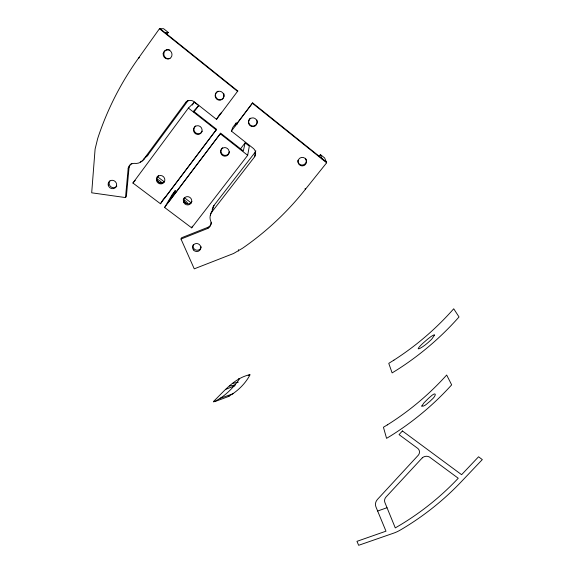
<?xml version="1.0" encoding="UTF-8"?>
<svg xmlns="http://www.w3.org/2000/svg" width="574" height="574" viewBox="0 0 574 574"><rect width="100%" height="100%" fill="white"/><g stroke="black" fill="none" stroke-linecap="round" stroke-linejoin="round"><path stroke-width="0.86" d="M166.725 34.562L168.254 32.431L163.597 28.7L159.45 28.736L138.657 57.938A295.359 283.491 -30.5 0 0 97.695 138.513L95.097 149.089L91.689 192.807L125.498 197.578L128.196 168.196L129.071 167.335A6.522 6.206 44 0 1 131.826 163.396M129.071 167.335L126.373 196.552L125.498 197.578M318.749 156.652L320.407 154.564L324.654 157.979L326.649 162.794L305.325 189.413A349.989 316.181 63.6 0 1 242.537 248.233L233.568 253.507L194.256 268.84L181.004 239.042L207.853 228.395A6.307 6.113 26.2 0 0 210.787 221.291A9.715 9.464 24.6 0 1 211.942 211.871L254.677 156.731L255.251 152.117A6.257 6.178 65 0 0 255.846 150.847M238.375 251.003L238.562 249.676M176.562 191.773L175.163 190.712L172.085 194.78L164.595 207.472L191.666 227.842L247.674 155.31L249.324 146.155L245.127 142.847L240.226 149.226M245.127 142.847L243.319 150.998L220.674 133.197L168.519 202.055L175.163 190.712M254.677 156.731A6.479 6.4 61.8 0 0 253.658 148.659L231.401 131.102L252.625 102.875L326.305 161.961M207.853 228.395L208.233 227.189A6.271 6.084 26.4 0 0 211.411 222.188M211.942 211.871L214.009 205.399L255.251 152.117M237.586 124.049L236.187 122.944L235.118 125.9L252.625 102.875M231.401 131.102L232.822 127.371L236.187 122.944M191.666 227.842L192.319 226.192M181.004 239.042L181.535 237.779L208.233 227.189M164.595 207.472L220.674 133.197M160.16 28.729L237.801 90.993L237.593 91.395L159.45 28.736M216.211 129.932L216.549 129.301L193.538 111.213L198.704 105.623L194.385 102.215L188.387 108.07L132.91 183.013L160.469 203.756L216.211 129.932L188.387 108.07M220.337 114.204L221.478 112.246M128.196 168.196A6.565 6.242 43.8 0 1 134.402 163.36A10.188 9.693 47.1 0 0 143.407 159.687L185.66 102.43A6.73 6.479 62.2 0 1 193.804 101.44L216.534 119.378L218.106 116.723M165.341 196.86L164.415 198.346L216.549 129.301M160.469 203.756L163.683 198.626M143.407 159.687L147.956 154.966L188.229 100.421M192.254 105.085L194.385 102.215M193.897 112.095L198.704 105.623M218.5 116.056L220.416 113.501M216.534 119.378L237.801 90.993M132.91 183.013L135.22 180.408M238.454 378.912L239.143 378.79L239.121 379.4C232.642 388.62 223.917 397.194 213.621 401.929L213.672 401.291C224.305 391.023 234.343 378.237 249.489 374.765L250.099 374.671C245.485 383.611 237.198 391.791 228.23 396.462M185.66 102.43L187.519 100.794M248.233 375.568L249.489 374.765M226.063 389.186L234.816 385.8M214.92 401.578L229.227 396.239M220.179 398.32L233.051 393.75M377.642 511.025L387.019 507.717M138.657 57.938L139.496 57.752M232.556 383.418L238.318 382.198M229.557 386.029L235.433 384.903M164.286 32.618L168.254 32.431M157.161 176.455L164.25 181.843M184.247 197.614L191.242 202.923M220.359 133.857L247.674 155.31M252.51 103.349L326.649 162.794M320.407 154.564L322.244 159.263M305.11 188.437L305.325 189.413M161.107 183.565A4.061 0.818 37.2 0 1 157.104 180.702M157.211 179.153A4.061 0.818 37.2 0 1 162.399 183.551M183.192 199.293A4.011 0.818 37.6 0 1 187.641 203.289A4.011 0.818 37.6 0 1 184.089 201.89M164.702 181.377A4.305 4.133 41.9 0 1 158.374 181.707A4.305 4.133 41.9 0 1 158.611 175.4M191.946 201.366A4.233 4.097 35.1 0 1 186.514 203.54A4.233 4.097 35.1 0 1 184.139 198.102M202.22 131.152A4.391 4.255 58.1 0 1 195.669 132.852A4.391 4.255 58.1 0 1 195.562 125.943M229.378 151.751A4.312 4.233 55.3 0 1 223.042 154.815A4.312 4.233 55.3 0 1 222.54 147.697M256.908 120.052A4.377 4.291 76.3 0 1 254.892 125.577A4.377 4.291 76.3 0 1 249.295 123.97A4.377 4.291 76.3 0 1 250.321 118.165M201.223 246.791A4.14 3.989 22.2 0 1 196.129 250.085A4.14 3.989 22.2 0 1 193.294 244.653M305.497 158.273A4.262 4.226 -59.4 0 1 303.094 164.946A4.262 4.226 -59.4 0 1 297.892 160.218M210.443 215.272A9.65 9.414 24.9 0 1 212.301 210.758M212.201 209.79A9.371 9.155 26.4 0 1 214.009 205.399M116.823 186.134A4.334 4.09 41.2 0 1 110.933 186.83A4.334 4.09 41.2 0 1 109.885 180.939M170.026 58.476A4.621 4.377 67.1 0 1 163.827 54.143A4.621 4.377 67.1 0 1 169.825 49.995M223.817 93.648A4.47 4.327 70.5 0 1 221.507 99.438A4.47 4.327 70.5 0 1 215.817 96.949A4.47 4.327 70.5 0 1 218.12 91.158M147.956 154.966A9.823 9.356 48.2 0 1 146.255 156.709M144.189 158.876A10.131 9.636 47.3 0 1 141.749 161.158M141.025 161.574A10.131 9.636 47.3 0 1 140.257 161.925M434.554 335.044L432.035 338.76A16.266 5.826 -44.4 0 1 430.981 339.887L429.503 341.279A27.315 9.729 -42.8 0 1 427.515 343.044L425.463 344.73A18.246 6.63 -41.2 0 1 419.472 348.626L418.152 348.813L418.905 347.406A18.827 7.046 -41.2 0 1 424.193 342.133L427.752 339.069A25.686 9.615 -42.8 0 1 429.187 337.935L429.754 337.505A16.711 6.149 -44.4 0 1 430.923 336.622L433.528 335.022L434.554 335.044M421.768 406.069C424.301 407.002 427.479 403.077 429.747 401.506A20.886 8.345 -47 0 0 431.375 399.927C436.663 395.594 436.9 390.55 430.084 396.935A21.683 9.005 -47.1 0 0 428.426 398.406L424.035 402.776L421.768 406.069M402.41 430.952L399.066 434.633L417.98 448.567A5.754 5.13 -13.6 0 1 418.475 455.017L377.491 499.38A8.667 7.606 -9.7 0 0 375.963 506.957L385.986 531.18L356.956 541.339L358.65 545.3L393.47 533.21A33.622 29.496 -9.5 0 0 400.107 530.161L402.919 528.511A284.79 270.526 4.1 0 0 461.984 480.998L482.311 459.587L478.565 456.782L461.604 474.691L402.41 430.952M422.299 457.83L386.101 496.919A6.515 5.718 -10.3 0 0 384.932 502.609L395.285 527.901L400.257 524.98A279.423 265.389 4 0 0 458.239 478.242L429.467 457.033A5.74 5.087 -14.2 0 0 422.299 457.83M393.893 360.149L388.756 363.349L392.128 372.913L397.409 369.634A304.141 297.762 67.8 0 0 459.035 316.956L453.711 308.783A295.079 288.765 69 0 1 393.893 360.149M387.321 424.896L383.432 427.243L386.567 438.349L390.564 435.946A297.806 292.08 27.6 0 0 451.659 384.867L446.672 375.023A289.031 283.821 29.5 0 1 387.321 424.896M156.408 180.193A4.334 4.154 41.7 0 0 163.289 183.092A4.334 4.154 41.7 0 0 162.126 175.809A4.334 4.154 41.7 0 0 156.408 180.193M183.68 202.321A4.262 4.126 34.9 0 0 190.934 203.361A4.262 4.126 34.9 0 0 188.021 196.652A4.262 4.126 34.9 0 0 183.68 202.321M193.488 129.437A4.42 4.283 57.8 0 0 199.494 134.137A4.42 4.283 57.8 0 0 200.355 126.624A4.42 4.283 57.8 0 0 193.488 129.437M220.617 151.278A4.341 4.255 54.9 0 0 226.529 155.898A4.341 4.255 54.9 0 0 227.462 148.508A4.341 4.255 54.9 0 0 220.617 151.278M248.822 120.518A4.405 4.319 76.2 0 0 253.364 126.624A4.405 4.319 76.2 0 0 256.255 119.622A4.405 4.319 76.2 0 0 248.822 120.518M193.438 249.941A4.169 4.011 22 0 0 200.541 249.116A4.169 4.011 22 0 0 196.093 243.527A4.169 4.011 22 0 0 193.438 249.941M303.818 165.613A4.291 4.248 -58.6 0 0 304.945 158.28A4.291 4.248 -58.6 0 0 298.064 161.029A4.291 4.248 -58.6 0 0 303.818 165.613M108.199 184.986A4.362 4.111 41.1 0 0 115.13 187.87A4.362 4.111 41.1 0 0 113.839 180.609A4.362 4.111 41.1 0 0 108.199 184.986M163.167 53.712A4.657 4.398 67 0 0 169.387 58.67A4.657 4.398 67 0 0 170.191 50.756A4.657 4.398 67 0 0 163.167 53.712M215.444 93.949A4.499 4.355 70.4 0 0 220.1 100.177A4.499 4.355 70.4 0 0 222.942 93.038A4.499 4.355 70.4 0 0 215.444 93.949"/></g></svg>
